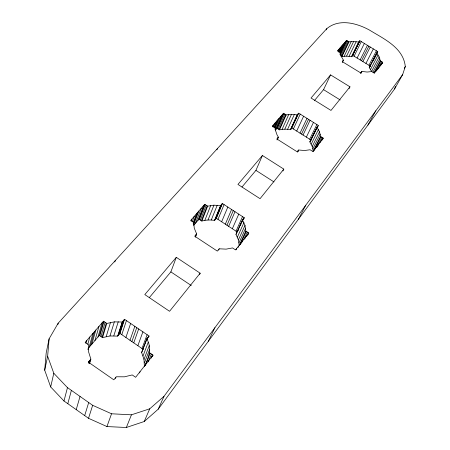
<?xml version="1.0" encoding="UTF-8"?>
<svg xmlns="http://www.w3.org/2000/svg" width="450" height="450" viewBox="0 0 450 450"><rect width="100%" height="100%" fill="white"/><g stroke="black" fill="none" stroke-linecap="round" stroke-linejoin="round"><path stroke-width="0.67" d="M146.79 338.839L141.638 352.581L143.983 359.353L144.382 366.401C148.961 357.615 152.123 347.951 146.79 338.839L149.051 336.026L124.532 319.292L122.209 322.037L117.653 336.116L109.969 335.97L102.555 337.601L99.349 335.396L103.489 321.216L106.774 323.466L114.351 321.851L122.209 322.037M89.73 363.054L90.861 359.134L88.627 351.99L88.509 344.7L85.163 342.382L103.489 321.216M44.702 370.187L47.638 356.237L49.112 338.816L58.185 323.173L326.807 28.637C339.086 18.349 356.659 23.074 369.382 30.021C383.692 38.858 403.374 47.514 405.298 66.555L402.615 74.666L394.611 88.937L158.214 409.179L144.236 421.515L126.349 427.5L106.931 426.561L88.526 418.303L63.984 400.995L50.681 386.949L44.702 370.187L46.176 353.008L49.112 338.816M57.892 324.54L58.185 323.173M50.681 386.949L53.803 373.281L47.638 356.237M63.984 400.995L67.466 387.613L53.803 373.281M67.804 403.689L71.387 390.364M85.899 343.361L86.625 340.695M87.789 344.351L89.82 337.005M87.936 349.661L88.301 348.339M89.055 347.406L92.992 333.338M90.461 345.763L94.427 331.684M114.846 261.979L115.228 260.629M91.862 344.126L95.856 330.03M88.358 362.959L88.734 361.654M94.933 340.549L98.983 326.419M88.853 363.234L89.601 360.624M89.336 363.516L90.467 359.601M76.224 409.629L80.038 396.439M97.976 336.999L102.082 322.836M99.849 335.739L104.001 321.57M100.952 336.499L105.131 322.341M102.054 337.258L106.256 323.117M102.555 337.601L106.774 323.466M106.206 336.566L110.503 322.436M84.679 415.586L88.712 402.531M109.969 335.97L114.351 321.851M113.805 335.824L118.266 321.722M88.526 418.303L92.661 405.304L67.466 387.613M118.013 335.689L122.569 321.609M118.794 334.755L123.367 320.664M119.582 333.816L124.166 319.719M117.653 336.116L119.936 333.394L124.532 319.292M121.798 334.671L126.439 320.591M394.611 88.937L395.449 86.439M125.899 337.483L130.641 323.46M115.453 378.517L115.892 377.246M130.005 340.296L134.848 326.334M131.873 341.578L136.766 327.639M133.74 342.861L138.679 328.95M106.931 426.561L111.544 413.781L131.439 414.816L149.732 408.808L163.986 396.338L402.615 74.666M137.858 345.684L142.903 331.83M141.981 348.508L147.127 334.716M149.299 297.63L170.865 271.884L176.304 257.332L200.166 273.201L199.648 274.438M216.951 149.839L217.423 148.567M191.087 221.113L191.812 219.178M147.144 338.4L141.638 352.581M147.184 339.396L147.926 337.433M148.556 337.337L149.051 336.026M192.302 221.524L194.254 216.366M193.247 222.604L196.672 213.564M193.191 223.712L193.68 222.424L190.699 220.466L204.705 204.289L207.636 206.201L213.93 205.178L220.59 205.605L222.373 203.496L244.237 217.699L243.382 219.6M143.049 355.911L148.247 342.219M193.354 223.926L197.769 212.299M193.691 224.606L198.861 211.039M195.564 223.144L201.257 208.277M143.983 359.353L149.22 345.713M197.904 220.41L203.631 205.532M139.556 372.932L140.046 371.666M193.596 225.439L198.968 219.172L204.705 204.289M199.412 219.465L205.161 204.587M144.433 362.863L149.692 349.279M200.402 220.112L206.167 205.245M195.193 236.346L195.694 235.069M201.386 220.759L207.174 205.903M195.356 236.841L196.352 234.292M195.407 237.127L196.65 233.938L194.282 228.206L193.68 222.424M145.271 365.647L150.182 353.222M198.968 219.172L201.831 221.051L207.636 206.201M148.224 361.879L151.329 354.009M201.831 221.051L204.862 220.348L210.718 205.509M151.161 358.132L152.477 354.797M152.488 356.439L153 355.157L149.659 352.868M204.862 220.348L208.018 220.005L213.93 205.178M126.349 427.5L131.439 414.816M208.018 220.005L211.264 220.016L217.237 205.211M211.264 220.016L214.554 220.388L220.59 205.605M214.83 220.056L220.871 205.273M215.432 219.33L221.484 204.547M216.039 218.61L222.097 203.822M214.554 220.388L216.315 218.284L222.373 203.496M217.98 219.369L224.078 204.598M221.648 221.766L227.824 207.034M225.315 224.162L231.576 209.475M226.986 225.253L233.286 210.583M144.236 421.515L149.732 408.808M228.656 226.344L234.99 211.691M218.683 250.048L219.223 248.794L226.114 249.137L232.537 247.933L235.558 249.924L248.805 233.044L245.829 231.103L245.002 225.411L242.505 219.859L244.237 217.699M272.514 126.889L273.324 125.016M273.352 127.164L275.248 122.799M274.168 127.451L277.161 120.589M242.027 186.964L255.926 170.37L262.418 155.492L283.821 169.121L282.954 170.955M274.489 127.699L278.021 119.593M274.798 127.946L278.887 118.597M275.04 129.504L280.772 116.415M232.341 228.746L238.753 214.138M276.081 129.201L282.651 114.244M277.29 139.669L278.398 137.188L277.02 134.837L275.377 130.067L276.924 128.216L283.5 113.265L286.144 114.919L291.51 114.289L297.276 114.846L298.693 113.175L318.403 125.499L317.036 127.204L309.842 141.885L312.249 146.464L313.245 151.11L320.558 136.491L319.511 131.822L317.036 127.204M277.329 128.475L283.911 113.524M278.218 129.032L284.822 114.092M279.107 129.594L285.727 114.66M276.924 128.216L279.512 129.847L286.144 114.919M236.025 231.154L242.522 216.585M277.093 139.32L277.644 138.082M277.054 139.95L278.162 137.469M326.256 29.874L326.807 28.637M279.512 129.847L282.088 129.369L288.754 114.452M245.829 231.103L239.186 245.531L238.404 239.889L235.986 234.399L242.505 219.859M242.775 219.521L235.986 234.399M237.977 230.794L238.832 228.898M240.249 225.731L241.099 223.836M241.667 222.57L242.235 221.304M242.803 220.044L243.371 218.779M243.399 219.302L243.968 218.036M158.214 409.179L163.986 396.338M282.088 129.369L284.799 129.184L291.51 114.289M237.398 237.111L243.951 222.598M284.799 129.184L287.606 129.296L294.362 114.418M238.404 239.889L245.002 225.411M287.606 129.296L290.475 129.707L297.276 114.846M290.694 129.442L297.501 114.587M239.012 242.713L245.632 228.257M291.178 128.869L297.984 114.008M291.662 128.289L298.693 113.175M236.042 249.823L236.616 248.58M238.061 247.511L238.635 246.263M293.383 128.976L300.229 114.137M240.221 244.575L246.296 231.407M240.345 244.592L241.211 242.719M241.667 242.646L242.246 241.397M243.833 239.591L247.314 232.071M244.958 238.449L245.542 237.201M246.589 236.498L248.338 232.74M247.928 234.917L248.513 233.668M296.696 131.057L303.604 116.246M337.77 51.131L338.349 49.905M338.164 51.795L339.902 48.111M300.015 133.144L306.99 118.361M338.839 51.851L341.449 46.328M338.951 52.267L342.146 45.517M339.362 52.076L342.844 44.713M340.014 52.144L344.374 42.947M301.528 134.094L308.531 119.329M340.076 53.449L345.892 41.192M339.885 54.489L346.579 40.393L348.986 41.856L353.649 41.479L358.734 42.114L359.882 40.759L377.826 51.632L376.718 53.016L379.131 56.936L380.295 60.863L373.967 72.9M314.286 100.727L323.561 89.657L330.581 74.891L349.976 86.822L349.054 88.644M340.549 54.101L346.956 40.624M303.036 135.045L310.072 120.291M347.782 41.124L340.774 55.822L341.955 56.542L346.562 56.137L351.574 56.734L352.716 55.373L359.882 40.759M341.589 56.318L348.609 41.625M341.955 56.542L348.986 41.856M297.371 152.139L297.962 150.919M297.872 151.515L298.463 150.289M298.103 151.234L298.693 150.007L304.633 150.514L310.084 149.749L312.801 151.464L323.235 138.172L320.558 136.491M344.194 56.211L351.248 41.541M342.264 62.128L342.861 60.902M342.388 62.246L343.463 60.188L341.111 56.171L340.082 52.211L337.641 50.721L346.579 40.393M306.36 137.132L313.464 122.411M208.344 341.269L214.903 327.701M346.562 56.137L353.649 41.479M349.031 56.312L356.152 41.67M309.69 139.224L316.862 124.532M351.574 56.734L358.734 42.114M317.25 126.939L309.842 141.885M351.754 56.52L358.914 41.901M310.528 141.03L317.723 126.349M352.147 56.053L359.308 41.434M352.536 55.581L359.702 40.973M317.289 127.597L318.189 125.764M354.088 56.205L361.277 41.608M311.22 144.152L318.448 129.493M312.249 146.464L319.511 131.822M357.109 58.05L364.359 43.47M312.936 148.792L320.22 134.168M313.026 151.627L313.633 150.407M313.965 150.756L320.974 136.755M314.533 149.923L315.444 148.095M360.135 59.889L367.436 45.337M316.333 147.623L317.25 145.8M316.845 147.189L318.066 144.759M317.312 146.458L321.896 137.329M318.268 144.939L318.876 143.724M320.046 142.667L320.659 141.452M361.513 60.727L368.843 46.187M321.283 140.951L322.813 137.908M321.817 140.406L322.431 139.191M322.622 139.388L323.235 138.172M362.891 61.571L370.243 47.036M360.681 73.389L361.299 72.174M361.086 72.883L361.704 71.674M365.923 63.416L373.331 48.904M360.962 73.26L361.89 71.443L367.104 72.039L371.829 71.572L374.299 73.08L382.725 62.336L380.295 60.863M368.961 65.267L376.419 50.777M379.131 56.936L371.588 71.398L369.231 67.494L376.886 52.796M369.787 66.803L377.274 52.324M372.662 61.498L377.651 51.846M373.461 60.075L376.892 53.438M370.558 69.429L378.073 54.962M372.938 72.163L379.879 58.911M374.338 73.131L380.672 61.093M375.795 71.567L376.431 70.363M298.254 219.476L305.798 205.178M377.066 70.02L381.51 61.599M377.595 69.474L378.546 67.669M379.373 67.399L380.644 64.991M380.441 65.717L382.348 62.106M381.122 64.969L382.078 63.163M382.089 63.54L382.725 62.336M367.892 125.134L375.829 110.767M404.303 68.338L405.298 66.555M153 355.157L135.63 377.291L132.227 374.934L124.453 376.819L116.274 376.774L113.816 379.828L88.335 362.121L90.861 359.134M369.231 67.494L370.17 66.324M219.223 248.794L217.356 251.117L194.732 236.205L196.65 233.938M298.693 150.007L297.225 151.83L276.891 138.971L278.398 137.188M361.89 71.443L360.709 72.911L342.248 61.622L343.463 60.188M200.166 273.201L169.549 311.293L144.804 294.581L176.304 257.332M283.821 169.121L260.061 198.686L237.949 184.433L262.418 155.492M349.976 86.822L330.998 110.43L311.023 98.021L330.581 74.891M290.475 129.707L291.881 128.031L311.209 140.175M88.166 348.441L99.349 335.396M283.5 113.265L272.452 126.028L275.13 127.721L275.377 130.067M92.661 405.304L111.544 413.781M352.716 55.373L370.339 66.105M323.561 89.657L340.211 99.951M255.926 170.37L273.977 181.924M216.315 218.284L237.144 231.885M170.865 271.884L191.267 285.519M119.936 333.394L143.392 349.476"/></g></svg>
